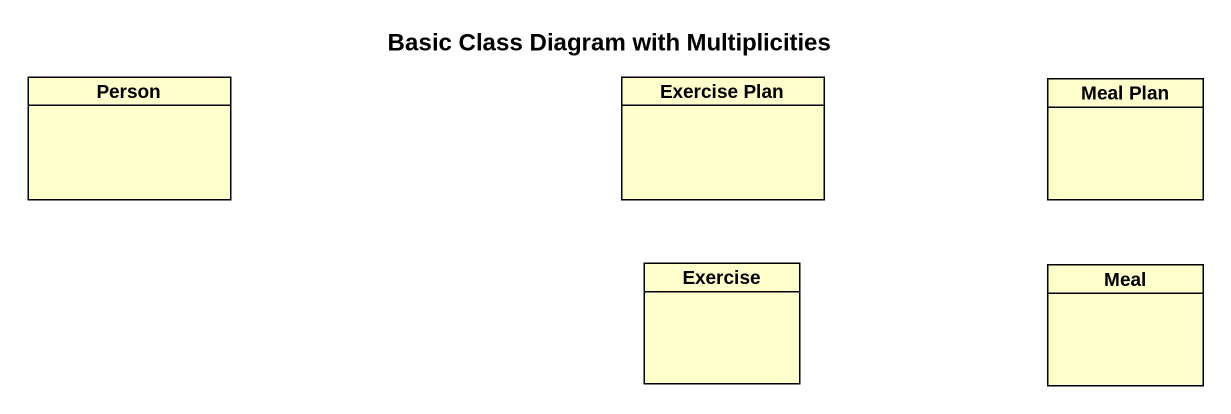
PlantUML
@startuml
title Basic Class Diagram with Multiplicities
hide circle
hide empty members
class "Person" as Person_
class "Exercise Plan" as Exercise_Plan
class "Meal Plan" as Meal_Plan
class Exercise
class Meal
@enduml
